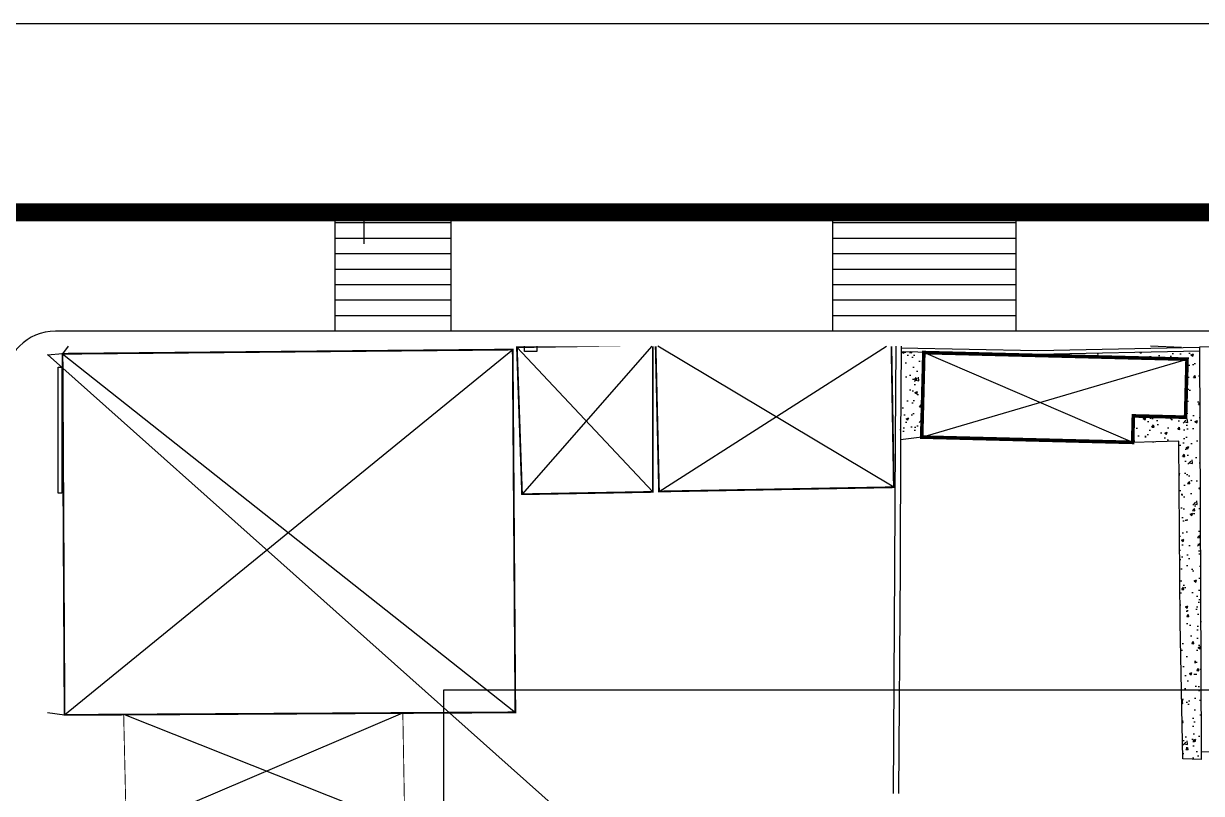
# Model space of a CAD drawing. Header units: millimetres. Extents: x 0 to 420500, y 0 to 297000.
# Drawn here: x 90210 to 155680, y 254188 to 297000 of the extents above; entities that cross this region are included whole.
import ezdxf
from ezdxf.xclip import XClip

# ---------------------------------------------------------------- set-up
doc = ezdxf.new("R2010")
doc.units = ezdxf.units.MM
doc.header["$LTSCALE"] = 5000
doc.header["$XCLIPFRAME"] = 0
doc.linetypes.add('DASHED2', pattern=[0.375, 0.25, -0.125])
doc.layers.get('Defpoints').update_dxf_attribs({"color": 167})
for name, color, linetype in [('arch', 8, 'Continuous'), ('S', 4, 'Continuous'), ('SHT', 5, 'Continuous'), ('TRAY', 3, 'Continuous')]:
    doc.layers.add(name, color=color, linetype=linetype)

# ---------------------------------------------------------------- blocks, each defined once
blk = doc.blocks.new('XR-FORM-ET', base_point=(461, 408))
at = {"layer": 'SHT', "color": 171}
blk.add_line((43650, 114600), (43650, 113900), dxfattribs=at)
at = {"layer": 'SHT'}
blk.add_lwpolyline([(0, 118800), (168200, 118800), (168200, 0), (0, 0)], close=True, dxfattribs=at)
at = {"layer": 'SHT', "const_width": 400}
blk.add_lwpolyline([(9300, 114600), (163900, 114600), (163900, 4200), (9300, 4200)], close=True, dxfattribs=at)
blk = doc.blocks.new('XR-현황측량도')
h = blk.add_hatch()
h.set_pattern_fill('AR-CONC', color=0, scale=200)
h.set_pattern_definition([(50, (-215103000, -462996050), (1434.5203652, -125.50427), [150, -1650]), (355, (-215103000, -462996050), (-277.5026672, 1504.3842674), [120, -1320]), (100.45144446, (-215102880.5, -462996060.5), (1157.0176935, 1378.879982), [127.480384, -1402.284224]), (46.1842, (-215103000, -462995650), (2134.4826613, -331.0385616), [225, -2475]), (96.6356355, (-215102822.1, -462995677.6), (1869.323891, 1948.2372015), [191.220684, -2103.42752]), (351.184164, (-215103000, -462995650), (1869.32389, 1948.237201), [180, -1980.000002]), (21, (-215102800, -462995750), (1193.8141042, -805.2377813), [150, -1650]), (326, (-215102800, -462995750), (486.630664, 1450.30009), [120, -1320]), (71.45144474, (-215102700.5, -462995817.1), (1680.4447535, 645.0623056), [127.48038, -1402.284224]), (37.5, (-215103000, -462996050), (24.31971063, 665.78770766), [0, -1304, 0, -1340, 0, -1325]), (7.5, (-215103000, -462996050), (526.1390749, 788.8234238), [0, -764, 0, -1274, 0, -505]), (327.5, (-215103446, -462996050), (1067.64487234, -45.10974347), [0, -500, 0, -1560, 0, -2070]), (317.5, (-215103646, -462996050), (1166.3723387, 200.2099647), [0, -650, 0, -1036, 0, -1470])])
h.paths.add_polyline_path([(151820, 149282), (142817, 149097), (135224, 149257), (135190, 144341), (136371, 144489), (136490, 149188), (151119, 148821), (151038, 145594), (148135, 145667), (148098, 144194), (150659, 144255), (150745, 134180), (150893, 126596), (151906, 126557), (151913, 126988)])
at = {"color": 0}
for points in [[(89240, 149938), (88618, 149121), (86810, 148948)], [(86810, 149332), (86882, 149374), (86882, 149374), (87397, 149626), (87397, 149626), (87929, 149839), (87929, 149839), (88234, 149938)], [(114986, 149920), (122830, 149982), (128609, 150077), (135229, 150091), (135190, 144341), (135167, 137194), (135082, 124673)], [(150821, 149462), (140930, 149907), (135229, 150091)], [(88729, 129039), (113638, 149356)], [(121424, 141441), (113872, 149487)], [(121423, 149604), (114158, 141310)], [(114986, 149620), (122833, 149682), (128612, 149777), (134927, 149791), (134890, 144342), (134867, 137195), (134782, 124673)], [(134823, 141700), (121582, 149616)], [(121771, 141464), (134686, 149717)], [(135212, 149257), (142817, 149097), (151823, 149282)], [(135216, 149457), (142817, 149297), (151819, 149482)], [(88618, 149121), (113786, 129182)], [(136371, 144489), (151119, 148821)], [(148098, 144194), (136490, 149188)], [(136371, 144489), (135190, 144341)], [(151913, 126988), (151906, 126557), (150893, 126596), (150745, 134180), (150659, 144255), (148098, 144194)], [(86810, 129315), (88729, 129039)], [(107641, 122855), (92015, 129058)], [(92164, 122585), (107531, 129147)]]:
    blk.add_lwpolyline(points, dxfattribs=at)
for points in [[(114298, 150003), (114986, 150003), (114986, 149257), (114298, 149257)], [(151913, 126988), (194442, 127141), (194403, 135211), (194330, 149613), (151819, 149482)], [(88580, 141374), (88373, 141374), (88373, 148380), (88580, 148380)]]:
    blk.add_lwpolyline(points, close=True, dxfattribs=at)
at = {"color": 0, "const_width": 100}
for points in [[(113786, 129182), (88729, 129039), (88618, 149121), (113638, 149356), (113786, 129182)], [(114158, 141310), (121424, 141441), (121423, 149604), (113872, 149487), (114158, 141310)], [(121771, 141464), (121582, 149616), (134686, 149717), (134823, 141700), (121771, 141464)]]:
    blk.add_lwpolyline(points, dxfattribs=at)
at = {"color": 0, "const_width": 200}
blk.add_lwpolyline([(136371, 144489), (136490, 149188), (151119, 148821), (151038, 145594), (148135, 145667), (148098, 144194)], close=True, dxfattribs=at)
at = {"color": 0, "linetype": 'DASHED2', "ltscale": 3, "const_width": 50}
blk.add_lwpolyline([(92164, 122585), (107641, 122855), (107531, 129147), (92015, 129058)], close=True, dxfattribs=at)
blk = doc.blocks.new('XR-PLAN', base_point=(461, 408))
at = {"layer": 'Defpoints'}
blk.add_line((41500, 85900), (9300, 114600), dxfattribs=at)
blk.add_lwpolyline([(117500, 32900), (32300, 32900), (32300, 95100), (117500, 95100)], close=True, dxfattribs=at)
at = {"layer": 'arch'}
ref = blk.add_blockref('XR-현황측량도', (-77510, -35338), dxfattribs=at)
XClip(ref).set_block_clipping_path([(86810.4680804907, 39538.2997129494), (224210.4680804907, 149938.2997129495)])
blk = doc.blocks.new('XR-배치도', base_point=(461, 408))
at = {"layer": 'arch'}
for p, q in [((261264, 422068), (204230, 360572)), ((234229, 405567), (240535, 399718)), ((236121, 403812), (229192, 396341)), ((236751, 403227), (229822, 395756)), ((237382, 402642), (230453, 395171)), ((238013, 402057), (231084, 394586)), ((238643, 401472), (231714, 394001)), ((239274, 400888), (232345, 393417)), ((239905, 400303), (232976, 392832)), ((227300, 398096), (233606, 392247)), ((212877, 382544), (219184, 376695)), ((214769, 380790), (210380, 376057)), ((215400, 380205), (211011, 375472)), ((216030, 379620), (211641, 374887)), ((216661, 379035), (212272, 374303)), ((217292, 378450), (212903, 373718)), ((208484, 377816), (214795, 371963)), ((217922, 377865), (213533, 373133)), ((218553, 377280), (214164, 372548))]:
    blk.add_line(p, q, dxfattribs=at)
for centre, radius in [((203256, 362481), 6589), ((206294, 358658), 2815)]:
    blk.add_arc(centre, radius, 137.1562, 227.1562, dxfattribs=at)
ref = blk.add_blockref('XR-PLAN', (281311, 275111), dxfattribs=dict(rotation=47.15620461600879))
XClip(ref).set_block_clipping_path([(10268.6550578449, 25854.0591988688), (121697.9567652801, 114201.9318804346)])

msp = doc.modelspace()

# ---------------------------------------------------------------- block references
at = {"layer": 'S', "xscale": 2.5, "yscale": 2.5, "zscale": 2.5}
msp.add_blockref('XR-FORM-ET', (1153, 1021), dxfattribs=at)
at = {"layer": 'TRAY'}
ref = msp.add_blockref('XR-배치도', (-310663, 184385), dxfattribs=dict(at, rotation=312.8437953840571))
XClip(ref).set_block_clipping_path([(355016.7243769546, 126994.5435289501), (152650.6807000034, 314675.0815890764), (386231.3503509208, 566532.8207304992), (588597.394027872, 378852.2826703729)])

doc.saveas('drawing.dxf')
